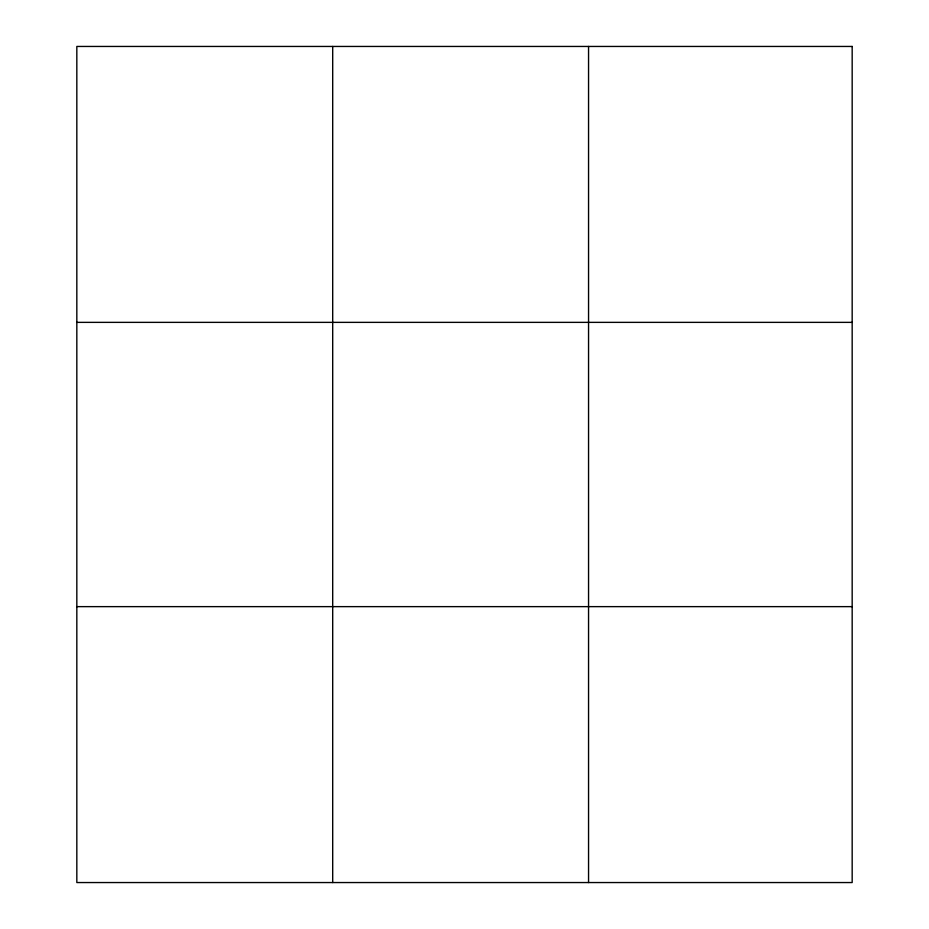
<?xml version="1.0" encoding="UTF-8"?>
<svg xmlns="http://www.w3.org/2000/svg" width="929" height="929" viewBox="0 0 929 929"><rect width="100%" height="100%" fill="white"/><g stroke="black" fill="none" stroke-linecap="round" stroke-linejoin="round"><path stroke-width="1.39" d="M332.698 882.55L332.698 46.45M588.556 882.55L588.556 46.45M76.828 322.363L852.172 322.363M76.828 606.637L852.172 606.637M852.172 46.45L852.172 882.55L76.828 882.55L76.828 46.45L852.172 46.45"/></g></svg>
